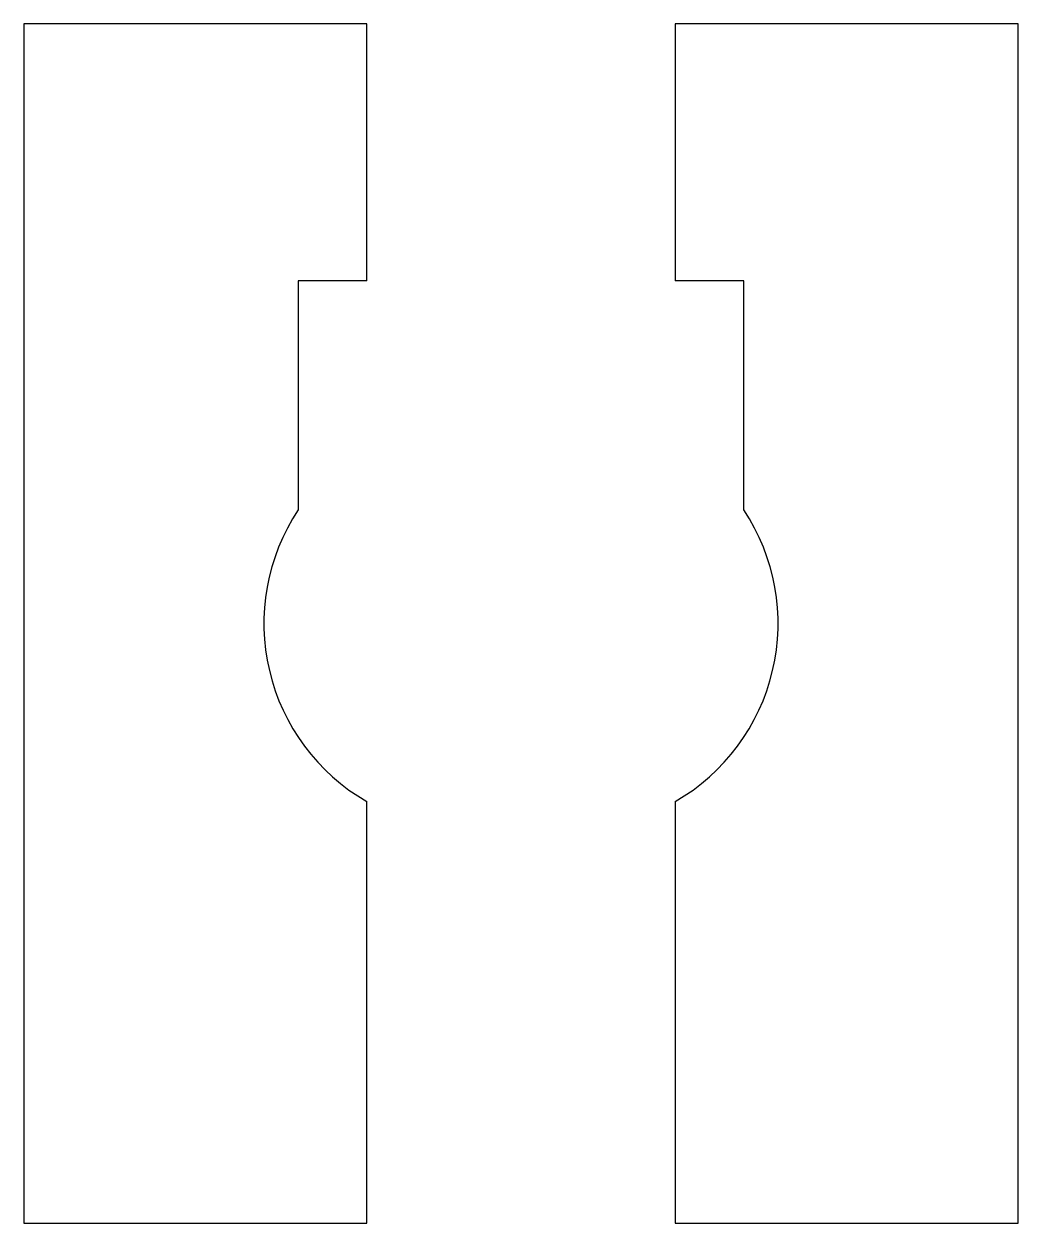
# Model space of a CAD drawing. Header units: millimetres. Extents: x -12 to 17, y 34.5 to 69.5.
import ezdxf

# ---------------------------------------------------------------- set-up
doc = ezdxf.new("R2010")
doc.units = ezdxf.units.MM

msp = doc.modelspace()

# ---------------------------------------------------------------- linework, layer by layer
for p, q in [((-2, 69.5), (-12, 69.5)), ((-12, 69.5), (-12, 34.5)), ((-2, 62), (-2, 69.5)), ((17, 69.5), (7, 69.5)), ((7, 69.5), (7, 62)), ((17, 34.5), (17, 69.5)), ((-2, 62), (-4, 62)), ((-4, 62), (-4, 55.317)), ((9, 62), (7, 62)), ((9, 55.317), (9, 62)), ((-2, 34.5), (-2, 46.804)), ((7, 46.804), (7, 34.5)), ((-12, 34.5), (-2, 34.5)), ((7, 34.5), (17, 34.5))]:
    msp.add_line(p, q)
for centre, start, end in [((1, 52), 146.4427, 240), ((4, 52), 300, 393.5573)]:
    msp.add_arc(centre, 6, start, end)

doc.saveas('drawing.dxf')
